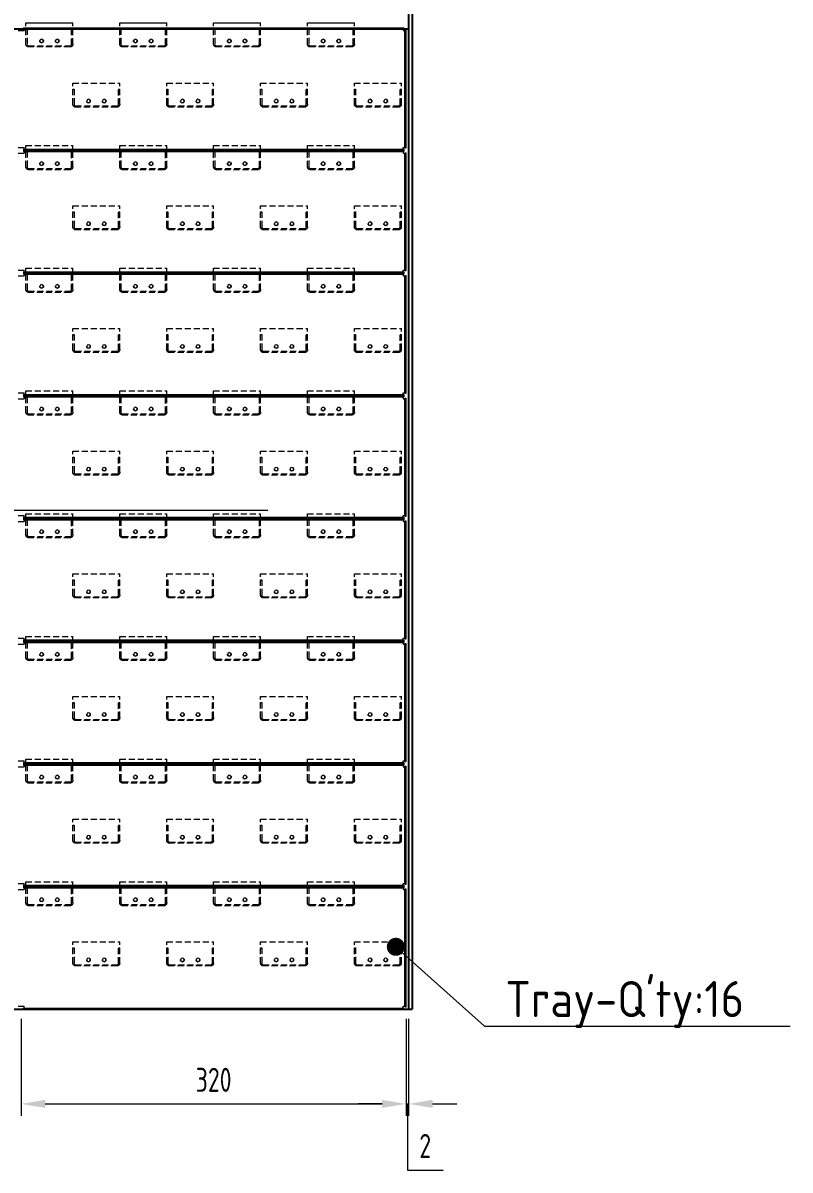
# Model space of a CAD drawing. Header units: millimetres. Extents: x -46397 to 283259, y -8690 to 23983.
# Drawn here: x 209880 to 210517, y -1399 to -445 of the extents above; entities that cross this region are included whole.
import ezdxf
from ezdxf import colors
from ezdxf.entities.mleader import LeaderData, LeaderLine
from ezdxf.math import Vec2, Vec3

# ---------------------------------------------------------------- set-up
doc = ezdxf.new("R2010")
doc.units = ezdxf.units.MM
doc.linetypes.add('HIDDENX2', pattern=[0.75, 0.5, -0.25])
doc.layers.get('Defpoints').update_dxf_attribs({"lineweight": 0})
doc.layers.add('DIM', color=8, linetype='Continuous')
doc.styles.add('Chu va so', font='arial.ttf')
doc.styles.add('GHI CHÚ 1', font='isocp_IV25.ttf', dxfattribs={"width": 0.8})
doc.dimstyles.new('1-30SCALE', dxfattribs={"dimtxt": 75, "dimasz": 75, "dimexe": 37.5, "dimexo": 30, "dimgap": 30, "dimtad": 1, "dimtoh": 1, "dimdec": 0, "dimdsep": 46, "dimtxsty": 'GHI CHÚ 1', "dimcen": 0.09, "dimclrd": 256, "dimclre": 256, "dimclrt": 2, "dimadec": 0, "dimazin": 0, "dimtfac": 1, "dimtdec": 0, "dimtofl": 0, "dimtmove": 0, "dimatfit": 3, "dimfxl": 1, "dimlwd": 0, "dimlwe": 0, "dimarcsym": 0})

# ---------------------------------------------------------------- blocks, each defined once
blk = doc.blocks.new('A$Cf298847f')
at = {"color": 2, "linetype": 'Continuous', "lineweight": 0, "ltscale": 10, "extrusion": (0, 1, 0)}
for p, q in [((2.05, 1355.62), (2.05, 1354.62)), ((2.05, 1355.62), (317.95, 1355.62)), ((2.05, 1354.62), (317.95, 1354.62)), ((2.4, 1354.62), (2.4, 1353.22)), ((4, 1359.61), (43, 1359.61)), ((82, 1359.61), (121, 1359.61)), ((160, 1359.61), (199, 1359.61)), ((238, 1359.61), (277, 1359.61)), ((317.6, 1355.62), (317.6, 1353.22)), ((317.95, 1355.62), (317.95, 1354.62)), ((-2.4, 1353.22), (2.4, 1353.22)), ((317.6, 1353.22), (320, 1353.22)), ((319, 1353.57), (320, 1353.57)), ((319, 1255.67), (319, 1353.57)), ((320, 1255.67), (320, 1353.57)), ((-2.4, 1256.02), (2.4, 1256.02)), ((-2.4, 1251.22), (2.4, 1251.22)), ((2.05, 1254.62), (2.05, 1252.62)), ((2.05, 1254.62), (317.95, 1254.62)), ((2.05, 1253.62), (317.95, 1253.62)), ((2.05, 1253.62), (317.95, 1253.62)), ((2.05, 1252.62), (317.95, 1252.62)), ((2.4, 1252.62), (2.4, 1251.22)), ((317.6, 1254.62), (317.6, 1256.02)), ((317.6, 1256.02), (320, 1256.02)), ((317.6, 1253.62), (317.6, 1251.22)), ((317.6, 1251.22), (320, 1251.22)), ((317.95, 1254.62), (317.95, 1252.62)), ((319, 1255.67), (320, 1255.67)), ((319, 1251.57), (320, 1251.57)), ((319, 1153.67), (319, 1251.57)), ((320, 1153.67), (320, 1251.57)), ((-2.4, 1154.02), (2.4, 1154.02)), ((317.6, 1152.62), (317.6, 1154.02)), ((317.6, 1154.02), (320, 1154.02)), ((-2.4, 1149.22), (2.4, 1149.22)), ((2.05, 1152.62), (317.95, 1152.62)), ((2.05, 1152.62), (2.05, 1150.62)), ((2.05, 1151.62), (317.95, 1151.62)), ((2.05, 1151.62), (317.95, 1151.62)), ((2.05, 1150.62), (317.95, 1150.62)), ((2.4, 1150.62), (2.4, 1149.22)), ((317.6, 1151.62), (317.6, 1149.22)), ((317.6, 1149.22), (320, 1149.22)), ((317.95, 1152.62), (317.95, 1150.62)), ((319, 1153.67), (320, 1153.67)), ((319, 1149.57), (320, 1149.57)), ((319, 1051.67), (319, 1149.57)), ((320, 1051.67), (320, 1149.57)), ((-2.4, 1052.02), (2.4, 1052.02)), ((2.05, 1050.62), (2.05, 1048.62)), ((2.05, 1050.62), (317.95, 1050.62)), ((2.05, 1049.62), (317.95, 1049.62)), ((2.05, 1049.62), (317.95, 1049.62)), ((317.6, 1050.62), (317.6, 1052.02)), ((317.6, 1052.02), (320, 1052.02)), ((317.6, 1049.62), (317.6, 1047.22)), ((317.95, 1050.62), (317.95, 1048.62)), ((319, 1051.67), (320, 1051.67)), ((-2.4, 1047.22), (2.4, 1047.22)), ((2.05, 1048.62), (317.95, 1048.62)), ((2.4, 1048.62), (2.4, 1047.22)), ((317.6, 1047.22), (320, 1047.22)), ((319, 1047.57), (320, 1047.57)), ((319, 949.67), (319, 1047.57)), ((320, 949.67), (320, 1047.57)), ((-2.4, 950.02), (2.4, 950.02)), ((-2.4, 945.22), (2.4, 945.22)), ((2.05, 948.62), (2.05, 946.62)), ((2.05, 948.62), (317.95, 948.62)), ((2.05, 947.62), (317.95, 947.62)), ((2.05, 947.62), (317.95, 947.62)), ((2.05, 946.62), (317.95, 946.62)), ((2.4, 946.62), (2.4, 945.22)), ((317.6, 948.62), (317.6, 950.02)), ((317.6, 950.02), (320, 950.02)), ((317.6, 947.62), (317.6, 945.22)), ((317.6, 945.22), (320, 945.22)), ((317.95, 948.62), (317.95, 946.62)), ((319, 949.67), (320, 949.67)), ((319, 945.57), (320, 945.57)), ((319, 847.67), (319, 945.57)), ((320, 847.67), (320, 945.57)), ((-2.4, 848.02), (2.4, 848.02)), ((-2.4, 843.22), (2.4, 843.22)), ((2.05, 846.62), (2.05, 844.62)), ((2.05, 846.62), (317.95, 846.62)), ((2.05, 845.62), (317.95, 845.62)), ((2.05, 845.62), (317.95, 845.62)), ((2.05, 844.62), (317.95, 844.62)), ((2.4, 844.62), (2.4, 843.22)), ((317.6, 846.62), (317.6, 848.02)), ((317.6, 848.02), (320, 848.02)), ((317.6, 845.62), (317.6, 843.22)), ((317.6, 843.22), (320, 843.22)), ((317.95, 846.62), (317.95, 844.62)), ((319, 847.67), (320, 847.67)), ((319, 843.57), (320, 843.57)), ((319, 745.67), (319, 843.57)), ((320, 745.67), (320, 843.57)), ((-2.4, 746.02), (2.4, 746.02)), ((2.05, 744.62), (317.95, 744.62)), ((2.05, 744.62), (2.05, 742.62)), ((317.6, 744.62), (317.6, 746.02)), ((317.6, 746.02), (320, 746.02)), ((317.95, 744.62), (317.95, 742.62)), ((319, 745.67), (320, 745.67)), ((-2.4, 741.22), (2.4, 741.22)), ((2.05, 743.62), (317.95, 743.62)), ((2.05, 743.62), (317.95, 743.62)), ((2.05, 742.62), (317.95, 742.62)), ((2.4, 742.62), (2.4, 741.22)), ((317.6, 743.62), (317.6, 741.22)), ((317.6, 741.22), (320, 741.22)), ((319, 741.57), (320, 741.57)), ((319, 643.67), (319, 741.57)), ((320, 643.67), (320, 741.57)), ((-2.4, 644.02), (2.4, 644.02)), ((-2.4, 639.22), (2.4, 639.22)), ((2.05, 642.62), (2.05, 640.62)), ((2.05, 642.62), (317.95, 642.62)), ((2.05, 641.62), (317.95, 641.62)), ((2.05, 641.62), (317.95, 641.62)), ((2.05, 640.62), (317.95, 640.62)), ((2.4, 640.62), (2.4, 639.22)), ((317.6, 642.62), (317.6, 644.02)), ((317.6, 644.02), (320, 644.02)), ((317.6, 641.62), (317.6, 639.22)), ((317.6, 639.22), (320, 639.22)), ((317.95, 642.62), (317.95, 640.62)), ((319, 643.67), (320, 643.67)), ((319, 639.57), (320, 639.57)), ((319, 541.67), (319, 639.57)), ((320, 541.67), (320, 639.57)), ((-2.4, 542.02), (2.4, 542.02)), ((2.05, 539.62), (2.05, 540.62)), ((2.05, 540.62), (317.95, 540.62)), ((2.05, 539.62), (317.95, 539.62)), ((317.6, 540.62), (317.6, 542.02)), ((317.6, 542.02), (320, 542.02)), ((317.95, 539.62), (317.95, 540.62)), ((319, 541.67), (320, 541.67))]:
    blk.add_line(p, q, dxfattribs=at)
at = {"color": 4, "linetype": 'HIDDENX2', "lineweight": 0, "ltscale": 10, "extrusion": (0, 1, 0)}
for p, q in [((2.4, 1355.62), (2.4, 1354.62)), ((4, 1342.01), (4, 1359.61)), ((4, 1354.61), (5, 1354.61)), ((5, 1354.61), (5, 1341.81)), ((42, 1354.61), (43, 1354.61)), ((42, 1341.81), (42, 1354.61)), ((43, 1342.01), (43, 1359.61)), ((82, 1342.01), (82, 1359.61)), ((82, 1354.61), (83, 1354.61)), ((83, 1354.61), (83, 1341.81)), ((120, 1354.61), (121, 1354.61)), ((120, 1341.81), (120, 1354.61)), ((121, 1342.01), (121, 1359.61)), ((160, 1342.01), (160, 1359.61)), ((160, 1354.61), (161, 1354.61)), ((161, 1354.61), (161, 1341.81)), ((198, 1354.61), (199, 1354.61)), ((198, 1341.81), (198, 1354.61)), ((199, 1342.01), (199, 1359.61)), ((238, 1342.01), (238, 1359.61)), ((238, 1354.61), (239, 1354.61)), ((239, 1354.61), (239, 1341.81)), ((276, 1354.61), (277, 1354.61)), ((276, 1341.81), (276, 1354.61)), ((277, 1342.01), (277, 1359.61)), ((6.2, 1340.61), (40.8, 1340.61)), ((40.6, 1339.61), (6.4, 1339.61)), ((84.2, 1340.61), (118.8, 1340.61)), ((118.6, 1339.61), (84.4, 1339.61)), ((162.2, 1340.61), (196.8, 1340.61)), ((196.6, 1339.61), (162.4, 1339.61)), ((240.2, 1340.61), (274.8, 1340.61)), ((274.6, 1339.61), (240.4, 1339.61)), ((43, 1292.01), (43, 1309.61)), ((43, 1309.61), (82, 1309.61)), ((82, 1292.01), (82, 1309.61)), ((121, 1292.01), (121, 1309.61)), ((121, 1309.61), (160, 1309.61)), ((160, 1292.01), (160, 1309.61)), ((199, 1292.01), (199, 1309.61)), ((199, 1309.61), (238, 1309.61)), ((238, 1292.01), (238, 1309.61)), ((277, 1292.01), (277, 1309.61)), ((277, 1309.61), (316, 1309.61)), ((316, 1292.01), (316, 1309.61)), ((43, 1304.61), (44, 1304.61)), ((44, 1304.61), (44, 1291.81)), ((81, 1304.61), (82, 1304.61)), ((81, 1291.81), (81, 1304.61)), ((121, 1304.61), (122, 1304.61)), ((122, 1304.61), (122, 1291.81)), ((159, 1304.61), (160, 1304.61)), ((159, 1291.81), (159, 1304.61)), ((199, 1304.61), (200, 1304.61)), ((200, 1304.61), (200, 1291.81)), ((237, 1304.61), (238, 1304.61)), ((237, 1291.81), (237, 1304.61)), ((277, 1304.61), (278, 1304.61)), ((278, 1304.61), (278, 1291.81)), ((315, 1304.61), (316, 1304.61)), ((315, 1291.81), (315, 1304.61)), ((45.2, 1290.61), (79.8, 1290.61)), ((79.6, 1289.61), (45.4, 1289.61)), ((123.2, 1290.61), (157.8, 1290.61)), ((157.6, 1289.61), (123.4, 1289.61)), ((201.2, 1290.61), (235.8, 1290.61)), ((235.6, 1289.61), (201.4, 1289.61)), ((279.2, 1290.61), (313.8, 1290.61)), ((313.6, 1289.61), (279.4, 1289.61)), ((2.4, 1253.62), (2.4, 1256.02)), ((2.4, 1253.62), (2.4, 1252.62)), ((4, 1240.01), (4, 1257.61)), ((4, 1257.61), (43, 1257.61)), ((4, 1252.61), (5, 1252.61)), ((5, 1252.61), (5, 1239.81)), ((42, 1252.61), (43, 1252.61)), ((42, 1239.81), (42, 1252.61)), ((43, 1240.01), (43, 1257.61)), ((82, 1240.01), (82, 1257.61)), ((82, 1257.61), (121, 1257.61)), ((82, 1252.61), (83, 1252.61)), ((83, 1252.61), (83, 1239.81)), ((120, 1252.61), (121, 1252.61)), ((120, 1239.81), (120, 1252.61)), ((121, 1240.01), (121, 1257.61)), ((160, 1240.01), (160, 1257.61)), ((160, 1257.61), (199, 1257.61)), ((160, 1252.61), (161, 1252.61)), ((161, 1252.61), (161, 1239.81)), ((198, 1252.61), (199, 1252.61)), ((198, 1239.81), (198, 1252.61)), ((199, 1240.01), (199, 1257.61)), ((238, 1240.01), (238, 1257.61)), ((238, 1257.61), (277, 1257.61)), ((238, 1252.61), (239, 1252.61)), ((239, 1252.61), (239, 1239.81)), ((276, 1252.61), (277, 1252.61)), ((276, 1239.81), (276, 1252.61)), ((277, 1240.01), (277, 1257.61)), ((317.6, 1253.62), (317.6, 1254.62)), ((6.2, 1238.61), (40.8, 1238.61)), ((40.6, 1237.61), (6.4, 1237.61)), ((84.2, 1238.61), (118.8, 1238.61)), ((118.6, 1237.61), (84.4, 1237.61)), ((162.2, 1238.61), (196.8, 1238.61)), ((196.6, 1237.61), (162.4, 1237.61)), ((240.2, 1238.61), (274.8, 1238.61)), ((274.6, 1237.61), (240.4, 1237.61)), ((43, 1190.01), (43, 1207.61)), ((43, 1207.61), (82, 1207.61)), ((43, 1202.61), (44, 1202.61)), ((44, 1202.61), (44, 1189.81)), ((81, 1202.61), (82, 1202.61)), ((81, 1189.81), (81, 1202.61)), ((82, 1190.01), (82, 1207.61)), ((121, 1190.01), (121, 1207.61)), ((121, 1207.61), (160, 1207.61)), ((121, 1202.61), (122, 1202.61)), ((122, 1202.61), (122, 1189.81)), ((159, 1202.61), (160, 1202.61)), ((159, 1189.81), (159, 1202.61)), ((160, 1190.01), (160, 1207.61)), ((199, 1190.01), (199, 1207.61)), ((199, 1207.61), (238, 1207.61)), ((199, 1202.61), (200, 1202.61)), ((200, 1202.61), (200, 1189.81)), ((237, 1202.61), (238, 1202.61)), ((237, 1189.81), (237, 1202.61)), ((238, 1190.01), (238, 1207.61)), ((277, 1190.01), (277, 1207.61)), ((277, 1207.61), (316, 1207.61)), ((277, 1202.61), (278, 1202.61)), ((278, 1202.61), (278, 1189.81)), ((315, 1202.61), (316, 1202.61)), ((315, 1189.81), (315, 1202.61)), ((316, 1190.01), (316, 1207.61)), ((45.2, 1188.61), (79.8, 1188.61)), ((79.6, 1187.61), (45.4, 1187.61)), ((123.2, 1188.61), (157.8, 1188.61)), ((157.6, 1187.61), (123.4, 1187.61)), ((201.2, 1188.61), (235.8, 1188.61)), ((235.6, 1187.61), (201.4, 1187.61)), ((279.2, 1188.61), (313.8, 1188.61)), ((313.6, 1187.61), (279.4, 1187.61)), ((2.4, 1151.62), (2.4, 1154.02)), ((4, 1138.01), (4, 1155.61)), ((4, 1155.61), (43, 1155.61)), ((43, 1138.01), (43, 1155.61)), ((82, 1138.01), (82, 1155.61)), ((82, 1155.61), (121, 1155.61)), ((121, 1138.01), (121, 1155.61)), ((160, 1138.01), (160, 1155.61)), ((160, 1155.61), (199, 1155.61)), ((199, 1138.01), (199, 1155.61)), ((238, 1138.01), (238, 1155.61)), ((238, 1155.61), (277, 1155.61)), ((277, 1138.01), (277, 1155.61)), ((2.4, 1151.62), (2.4, 1150.62)), ((4, 1150.61), (5, 1150.61)), ((5, 1150.61), (5, 1137.81)), ((42, 1150.61), (43, 1150.61)), ((42, 1137.81), (42, 1150.61)), ((82, 1150.61), (83, 1150.61)), ((83, 1150.61), (83, 1137.81)), ((120, 1150.61), (121, 1150.61)), ((120, 1137.81), (120, 1150.61)), ((160, 1150.61), (161, 1150.61)), ((161, 1150.61), (161, 1137.81)), ((198, 1150.61), (199, 1150.61)), ((198, 1137.81), (198, 1150.61)), ((238, 1150.61), (239, 1150.61)), ((239, 1150.61), (239, 1137.81)), ((276, 1150.61), (277, 1150.61)), ((276, 1137.81), (276, 1150.61)), ((317.6, 1151.62), (317.6, 1152.62)), ((6.2, 1136.61), (40.8, 1136.61)), ((40.6, 1135.61), (6.4, 1135.61)), ((84.2, 1136.61), (118.8, 1136.61)), ((118.6, 1135.61), (84.4, 1135.61)), ((162.2, 1136.61), (196.8, 1136.61)), ((196.6, 1135.61), (162.4, 1135.61)), ((240.2, 1136.61), (274.8, 1136.61)), ((274.6, 1135.61), (240.4, 1135.61)), ((43, 1088.01), (43, 1105.61)), ((43, 1105.61), (82, 1105.61)), ((43, 1100.61), (44, 1100.61)), ((44, 1100.61), (44, 1087.81)), ((81, 1100.61), (82, 1100.61)), ((81, 1087.81), (81, 1100.61)), ((82, 1088.01), (82, 1105.61)), ((121, 1088.01), (121, 1105.61)), ((121, 1105.61), (160, 1105.61)), ((121, 1100.61), (122, 1100.61)), ((122, 1100.61), (122, 1087.81)), ((159, 1100.61), (160, 1100.61)), ((159, 1087.81), (159, 1100.61)), ((160, 1088.01), (160, 1105.61)), ((199, 1088.01), (199, 1105.61)), ((199, 1105.61), (238, 1105.61)), ((199, 1100.61), (200, 1100.61)), ((200, 1100.61), (200, 1087.81)), ((237, 1100.61), (238, 1100.61)), ((237, 1087.81), (237, 1100.61)), ((238, 1088.01), (238, 1105.61)), ((277, 1088.01), (277, 1105.61)), ((277, 1105.61), (316, 1105.61)), ((277, 1100.61), (278, 1100.61)), ((278, 1100.61), (278, 1087.81)), ((315, 1100.61), (316, 1100.61)), ((315, 1087.81), (315, 1100.61)), ((316, 1088.01), (316, 1105.61)), ((45.2, 1086.61), (79.8, 1086.61)), ((79.6, 1085.61), (45.4, 1085.61)), ((123.2, 1086.61), (157.8, 1086.61)), ((157.6, 1085.61), (123.4, 1085.61)), ((201.2, 1086.61), (235.8, 1086.61)), ((235.6, 1085.61), (201.4, 1085.61)), ((279.2, 1086.61), (313.8, 1086.61)), ((313.6, 1085.61), (279.4, 1085.61)), ((2.4, 1049.62), (2.4, 1052.02)), ((2.4, 1049.62), (2.4, 1048.62)), ((4, 1036.01), (4, 1053.61)), ((4, 1053.61), (43, 1053.61)), ((43, 1036.01), (43, 1053.61)), ((82, 1036.01), (82, 1053.61)), ((82, 1053.61), (121, 1053.61)), ((121, 1036.01), (121, 1053.61)), ((160, 1036.01), (160, 1053.61)), ((160, 1053.61), (199, 1053.61)), ((199, 1036.01), (199, 1053.61)), ((238, 1036.01), (238, 1053.61)), ((238, 1053.61), (277, 1053.61)), ((277, 1036.01), (277, 1053.61)), ((317.6, 1049.62), (317.6, 1050.62)), ((4, 1048.61), (5, 1048.61)), ((5, 1048.61), (5, 1035.81)), ((42, 1048.61), (43, 1048.61)), ((42, 1035.81), (42, 1048.61)), ((82, 1048.61), (83, 1048.61)), ((83, 1048.61), (83, 1035.81)), ((120, 1048.61), (121, 1048.61)), ((120, 1035.81), (120, 1048.61)), ((160, 1048.61), (161, 1048.61)), ((161, 1048.61), (161, 1035.81)), ((198, 1048.61), (199, 1048.61)), ((198, 1035.81), (198, 1048.61)), ((238, 1048.61), (239, 1048.61)), ((239, 1048.61), (239, 1035.81)), ((276, 1048.61), (277, 1048.61)), ((276, 1035.81), (276, 1048.61)), ((6.2, 1034.61), (40.8, 1034.61)), ((40.6, 1033.61), (6.4, 1033.61)), ((84.2, 1034.61), (118.8, 1034.61)), ((118.6, 1033.61), (84.4, 1033.61)), ((162.2, 1034.61), (196.8, 1034.61)), ((196.6, 1033.61), (162.4, 1033.61)), ((240.2, 1034.61), (274.8, 1034.61)), ((274.6, 1033.61), (240.4, 1033.61)), ((43, 986.01), (43, 1003.61)), ((43, 1003.61), (82, 1003.61)), ((82, 986.01), (82, 1003.61)), ((121, 986.01), (121, 1003.61)), ((121, 1003.61), (160, 1003.61)), ((160, 986.01), (160, 1003.61)), ((199, 986.01), (199, 1003.61)), ((199, 1003.61), (238, 1003.61)), ((238, 986.01), (238, 1003.61)), ((277, 986.01), (277, 1003.61)), ((277, 1003.61), (316, 1003.61)), ((316, 986.01), (316, 1003.61)), ((43, 998.61), (44, 998.61)), ((44, 998.61), (44, 985.81)), ((81, 998.61), (82, 998.61)), ((81, 985.81), (81, 998.61)), ((121, 998.61), (122, 998.61)), ((122, 998.61), (122, 985.81)), ((159, 998.61), (160, 998.61)), ((159, 985.81), (159, 998.61)), ((199, 998.61), (200, 998.61)), ((200, 998.61), (200, 985.81)), ((237, 998.61), (238, 998.61)), ((237, 985.81), (237, 998.61)), ((277, 998.61), (278, 998.61)), ((278, 998.61), (278, 985.81)), ((315, 998.61), (316, 998.61)), ((315, 985.81), (315, 998.61)), ((45.2, 984.61), (79.8, 984.61)), ((79.6, 983.61), (45.4, 983.61)), ((123.2, 984.61), (157.8, 984.61)), ((157.6, 983.61), (123.4, 983.61)), ((201.2, 984.61), (235.8, 984.61)), ((235.6, 983.61), (201.4, 983.61)), ((279.2, 984.61), (313.8, 984.61)), ((313.6, 983.61), (279.4, 983.61)), ((2.4, 947.62), (2.4, 950.02)), ((2.4, 947.62), (2.4, 946.62)), ((4, 934.01), (4, 951.61)), ((4, 951.61), (43, 951.61)), ((4, 946.61), (5, 946.61)), ((5, 946.61), (5, 933.81)), ((42, 946.61), (43, 946.61)), ((42, 933.81), (42, 946.61)), ((43, 934.01), (43, 951.61)), ((82, 934.01), (82, 951.61)), ((82, 951.61), (121, 951.61)), ((82, 946.61), (83, 946.61)), ((83, 946.61), (83, 933.81)), ((120, 946.61), (121, 946.61)), ((120, 933.81), (120, 946.61)), ((121, 934.01), (121, 951.61)), ((160, 934.01), (160, 951.61)), ((160, 951.61), (199, 951.61)), ((160, 946.61), (161, 946.61)), ((161, 946.61), (161, 933.81)), ((198, 946.61), (199, 946.61)), ((198, 933.81), (198, 946.61)), ((199, 934.01), (199, 951.61)), ((238, 934.01), (238, 951.61)), ((238, 951.61), (277, 951.61)), ((238, 946.61), (239, 946.61)), ((239, 946.61), (239, 933.81)), ((276, 946.61), (277, 946.61)), ((276, 933.81), (276, 946.61)), ((277, 934.01), (277, 951.61)), ((317.6, 947.62), (317.6, 948.62)), ((6.2, 932.61), (40.8, 932.61)), ((40.6, 931.61), (6.4, 931.61)), ((84.2, 932.61), (118.8, 932.61)), ((118.6, 931.61), (84.4, 931.61)), ((162.2, 932.61), (196.8, 932.61)), ((196.6, 931.61), (162.4, 931.61)), ((240.2, 932.61), (274.8, 932.61)), ((274.6, 931.61), (240.4, 931.61)), ((43, 884.01), (43, 901.61)), ((43, 901.61), (82, 901.61)), ((43, 896.61), (44, 896.61)), ((44, 896.61), (44, 883.81)), ((81, 896.61), (82, 896.61)), ((81, 883.81), (81, 896.61)), ((82, 884.01), (82, 901.61)), ((121, 884.01), (121, 901.61)), ((121, 901.61), (160, 901.61)), ((121, 896.61), (122, 896.61)), ((122, 896.61), (122, 883.81)), ((159, 896.61), (160, 896.61)), ((159, 883.81), (159, 896.61)), ((160, 884.01), (160, 901.61)), ((199, 884.01), (199, 901.61)), ((199, 901.61), (238, 901.61)), ((199, 896.61), (200, 896.61)), ((200, 896.61), (200, 883.81)), ((237, 896.61), (238, 896.61)), ((237, 883.81), (237, 896.61)), ((238, 884.01), (238, 901.61)), ((277, 884.01), (277, 901.61)), ((277, 901.61), (316, 901.61)), ((277, 896.61), (278, 896.61)), ((278, 896.61), (278, 883.81)), ((315, 896.61), (316, 896.61)), ((315, 883.81), (315, 896.61)), ((316, 884.01), (316, 901.61)), ((45.2, 882.61), (79.8, 882.61)), ((79.6, 881.61), (45.4, 881.61)), ((123.2, 882.61), (157.8, 882.61)), ((157.6, 881.61), (123.4, 881.61)), ((201.2, 882.61), (235.8, 882.61)), ((235.6, 881.61), (201.4, 881.61)), ((279.2, 882.61), (313.8, 882.61)), ((313.6, 881.61), (279.4, 881.61)), ((4, 832.01), (4, 849.61)), ((4, 849.61), (43, 849.61)), ((43, 832.01), (43, 849.61)), ((82, 832.01), (82, 849.61)), ((82, 849.61), (121, 849.61)), ((121, 832.01), (121, 849.61)), ((160, 832.01), (160, 849.61)), ((160, 849.61), (199, 849.61)), ((199, 832.01), (199, 849.61)), ((238, 832.01), (238, 849.61)), ((238, 849.61), (277, 849.61)), ((277, 832.01), (277, 849.61)), ((2.4, 845.62), (2.4, 848.02)), ((2.4, 845.62), (2.4, 844.62)), ((4, 844.61), (5, 844.61)), ((5, 844.61), (5, 831.81)), ((42, 844.61), (43, 844.61)), ((42, 831.81), (42, 844.61)), ((82, 844.61), (83, 844.61)), ((83, 844.61), (83, 831.81)), ((120, 844.61), (121, 844.61)), ((120, 831.81), (120, 844.61)), ((160, 844.61), (161, 844.61)), ((161, 844.61), (161, 831.81)), ((198, 844.61), (199, 844.61)), ((198, 831.81), (198, 844.61)), ((238, 844.61), (239, 844.61)), ((239, 844.61), (239, 831.81)), ((276, 844.61), (277, 844.61)), ((276, 831.81), (276, 844.61)), ((317.6, 845.62), (317.6, 846.62)), ((6.2, 830.61), (40.8, 830.61)), ((84.2, 830.61), (118.8, 830.61)), ((162.2, 830.61), (196.8, 830.61)), ((240.2, 830.61), (274.8, 830.61)), ((40.6, 829.61), (6.4, 829.61)), ((118.6, 829.61), (84.4, 829.61)), ((196.6, 829.61), (162.4, 829.61)), ((274.6, 829.61), (240.4, 829.61)), ((43, 782.01), (43, 799.61)), ((43, 799.61), (82, 799.61)), ((43, 794.61), (44, 794.61)), ((44, 794.61), (44, 781.81)), ((81, 794.61), (82, 794.61)), ((81, 781.81), (81, 794.61)), ((82, 782.01), (82, 799.61)), ((121, 782.01), (121, 799.61)), ((121, 799.61), (160, 799.61)), ((121, 794.61), (122, 794.61)), ((122, 794.61), (122, 781.81)), ((159, 794.61), (160, 794.61)), ((159, 781.81), (159, 794.61)), ((160, 782.01), (160, 799.61)), ((199, 782.01), (199, 799.61)), ((199, 799.61), (238, 799.61)), ((199, 794.61), (200, 794.61)), ((200, 794.61), (200, 781.81)), ((237, 794.61), (238, 794.61)), ((237, 781.81), (237, 794.61)), ((238, 782.01), (238, 799.61)), ((277, 782.01), (277, 799.61)), ((277, 799.61), (316, 799.61)), ((277, 794.61), (278, 794.61)), ((278, 794.61), (278, 781.81)), ((315, 794.61), (316, 794.61)), ((315, 781.81), (315, 794.61)), ((316, 782.01), (316, 799.61)), ((45.2, 780.61), (79.8, 780.61)), ((79.6, 779.61), (45.4, 779.61)), ((123.2, 780.61), (157.8, 780.61)), ((157.6, 779.61), (123.4, 779.61)), ((201.2, 780.61), (235.8, 780.61)), ((235.6, 779.61), (201.4, 779.61)), ((279.2, 780.61), (313.8, 780.61)), ((313.6, 779.61), (279.4, 779.61)), ((2.4, 743.62), (2.4, 746.02)), ((4, 730.01), (4, 747.61)), ((4, 747.61), (43, 747.61)), ((43, 730.01), (43, 747.61)), ((82, 730.01), (82, 747.61)), ((82, 747.61), (121, 747.61)), ((121, 730.01), (121, 747.61)), ((160, 730.01), (160, 747.61)), ((160, 747.61), (199, 747.61)), ((199, 730.01), (199, 747.61)), ((238, 730.01), (238, 747.61)), ((238, 747.61), (277, 747.61)), ((277, 730.01), (277, 747.61)), ((317.6, 743.62), (317.6, 744.62)), ((2.4, 743.62), (2.4, 742.62)), ((4, 742.61), (5, 742.61)), ((5, 742.61), (5, 729.81)), ((42, 742.61), (43, 742.61)), ((42, 729.81), (42, 742.61)), ((82, 742.61), (83, 742.61)), ((83, 742.61), (83, 729.81)), ((120, 742.61), (121, 742.61)), ((120, 729.81), (120, 742.61)), ((160, 742.61), (161, 742.61)), ((161, 742.61), (161, 729.81)), ((198, 742.61), (199, 742.61)), ((198, 729.81), (198, 742.61)), ((238, 742.61), (239, 742.61)), ((239, 742.61), (239, 729.81)), ((276, 742.61), (277, 742.61)), ((276, 729.81), (276, 742.61)), ((6.2, 728.61), (40.8, 728.61)), ((40.6, 727.61), (6.4, 727.61)), ((84.2, 728.61), (118.8, 728.61)), ((118.6, 727.61), (84.4, 727.61)), ((162.2, 728.61), (196.8, 728.61)), ((196.6, 727.61), (162.4, 727.61)), ((240.2, 728.61), (274.8, 728.61)), ((274.6, 727.61), (240.4, 727.61)), ((43, 680.01), (43, 697.61)), ((43, 697.61), (82, 697.61)), ((82, 680.01), (82, 697.61)), ((121, 680.01), (121, 697.61)), ((121, 697.61), (160, 697.61)), ((160, 680.01), (160, 697.61)), ((199, 680.01), (199, 697.61)), ((199, 697.61), (238, 697.61)), ((238, 680.01), (238, 697.61)), ((277, 680.01), (277, 697.61)), ((277, 697.61), (316, 697.61)), ((316, 680.01), (316, 697.61)), ((43, 692.61), (44, 692.61)), ((44, 692.61), (44, 679.81)), ((81, 692.61), (82, 692.61)), ((81, 679.81), (81, 692.61)), ((121, 692.61), (122, 692.61)), ((122, 692.61), (122, 679.81)), ((159, 692.61), (160, 692.61)), ((159, 679.81), (159, 692.61)), ((199, 692.61), (200, 692.61)), ((200, 692.61), (200, 679.81)), ((237, 692.61), (238, 692.61)), ((237, 679.81), (237, 692.61)), ((277, 692.61), (278, 692.61)), ((278, 692.61), (278, 679.81)), ((315, 692.61), (316, 692.61)), ((315, 679.81), (315, 692.61)), ((45.2, 678.61), (79.8, 678.61)), ((79.6, 677.61), (45.4, 677.61)), ((123.2, 678.61), (157.8, 678.61)), ((157.6, 677.61), (123.4, 677.61)), ((201.2, 678.61), (235.8, 678.61)), ((235.6, 677.61), (201.4, 677.61)), ((279.2, 678.61), (313.8, 678.61)), ((313.6, 677.61), (279.4, 677.61)), ((2.4, 641.62), (2.4, 644.02)), ((2.4, 641.62), (2.4, 640.62)), ((4, 628.01), (4, 645.61)), ((4, 645.61), (43, 645.61)), ((4, 640.61), (5, 640.61)), ((5, 640.61), (5, 627.81)), ((42, 640.61), (43, 640.61)), ((42, 627.81), (42, 640.61)), ((43, 628.01), (43, 645.61)), ((82, 628.01), (82, 645.61)), ((82, 645.61), (121, 645.61)), ((82, 640.61), (83, 640.61)), ((83, 640.61), (83, 627.81)), ((120, 640.61), (121, 640.61)), ((120, 627.81), (120, 640.61)), ((121, 628.01), (121, 645.61)), ((160, 628.01), (160, 645.61)), ((160, 645.61), (199, 645.61)), ((160, 640.61), (161, 640.61)), ((161, 640.61), (161, 627.81)), ((198, 640.61), (199, 640.61)), ((198, 627.81), (198, 640.61)), ((199, 628.01), (199, 645.61)), ((238, 628.01), (238, 645.61)), ((238, 645.61), (277, 645.61)), ((238, 640.61), (239, 640.61)), ((239, 640.61), (239, 627.81)), ((276, 640.61), (277, 640.61)), ((276, 627.81), (276, 640.61)), ((277, 628.01), (277, 645.61)), ((317.6, 641.62), (317.6, 642.62)), ((6.2, 626.61), (40.8, 626.61)), ((40.6, 625.61), (6.4, 625.61)), ((84.2, 626.61), (118.8, 626.61)), ((118.6, 625.61), (84.4, 625.61)), ((162.2, 626.61), (196.8, 626.61)), ((196.6, 625.61), (162.4, 625.61)), ((240.2, 626.61), (274.8, 626.61)), ((274.6, 625.61), (240.4, 625.61)), ((43, 578.01), (43, 595.61)), ((43, 595.61), (82, 595.61)), ((82, 578.01), (82, 595.61)), ((121, 578.01), (121, 595.61)), ((121, 595.61), (160, 595.61)), ((160, 578.01), (160, 595.61)), ((199, 578.01), (199, 595.61)), ((199, 595.61), (238, 595.61)), ((238, 578.01), (238, 595.61)), ((277, 578.01), (277, 595.61)), ((277, 595.61), (316, 595.61)), ((316, 578.01), (316, 595.61)), ((43, 590.61), (44, 590.61)), ((44, 590.61), (44, 577.81)), ((81, 590.61), (82, 590.61)), ((81, 577.81), (81, 590.61)), ((121, 590.61), (122, 590.61)), ((122, 590.61), (122, 577.81)), ((159, 590.61), (160, 590.61)), ((159, 577.81), (159, 590.61)), ((199, 590.61), (200, 590.61)), ((200, 590.61), (200, 577.81)), ((237, 590.61), (238, 590.61)), ((237, 577.81), (237, 590.61)), ((277, 590.61), (278, 590.61)), ((278, 590.61), (278, 577.81)), ((315, 590.61), (316, 590.61)), ((315, 577.81), (315, 590.61)), ((45.2, 576.61), (79.8, 576.61)), ((79.6, 575.61), (45.4, 575.61)), ((123.2, 576.61), (157.8, 576.61)), ((157.6, 575.61), (123.4, 575.61)), ((201.2, 576.61), (235.8, 576.61)), ((235.6, 575.61), (201.4, 575.61)), ((279.2, 576.61), (313.8, 576.61)), ((313.6, 575.61), (279.4, 575.61)), ((2.4, 539.62), (2.4, 542.02)), ((317.6, 539.62), (317.6, 540.62))]:
    blk.add_line(p, q, dxfattribs=at)
at = {"color": 2, "linetype": 'Continuous', "lineweight": 0, "ltscale": 10, "extrusion": (0, 0, -1)}
for centre in [(-17, 1344.62), (-30, 1344.62), (-95, 1344.62), (-108, 1344.62), (-173, 1344.62), (-186, 1344.62), (-251, 1344.62), (-264, 1344.62), (-56, 1294.62), (-69, 1294.62), (-134, 1294.62), (-147, 1294.62), (-212, 1294.62), (-225, 1294.62), (-290, 1294.62), (-303, 1294.62), (-17, 1242.62), (-30, 1242.62), (-95, 1242.62), (-108, 1242.62), (-173, 1242.62), (-186, 1242.62), (-251, 1242.62), (-264, 1242.62), (-56, 1192.62), (-69, 1192.62), (-134, 1192.62), (-147, 1192.62), (-212, 1192.62), (-225, 1192.62), (-290, 1192.62), (-303, 1192.62), (-17, 1140.62), (-30, 1140.62), (-95, 1140.62), (-108, 1140.62), (-173, 1140.62), (-186, 1140.62), (-251, 1140.62), (-264, 1140.62), (-56, 1090.62), (-69, 1090.62), (-134, 1090.62), (-147, 1090.62), (-212, 1090.62), (-225, 1090.62), (-290, 1090.62), (-303, 1090.62), (-17, 1038.62), (-30, 1038.62), (-95, 1038.62), (-108, 1038.62), (-173, 1038.62), (-186, 1038.62), (-251, 1038.62), (-264, 1038.62), (-56, 988.62), (-69, 988.62), (-134, 988.62), (-147, 988.62), (-212, 988.62), (-225, 988.62), (-290, 988.62), (-303, 988.62), (-17, 936.62), (-30, 936.62), (-95, 936.62), (-108, 936.62), (-173, 936.62), (-186, 936.62), (-251, 936.62), (-264, 936.62), (-56, 886.62), (-69, 886.62), (-134, 886.62), (-147, 886.62), (-212, 886.62), (-225, 886.62), (-290, 886.62), (-303, 886.62), (-17, 834.62), (-30, 834.62), (-95, 834.62), (-108, 834.62), (-173, 834.62), (-186, 834.62), (-251, 834.62), (-264, 834.62), (-56, 784.62), (-69, 784.62), (-134, 784.62), (-147, 784.62), (-212, 784.62), (-225, 784.62), (-290, 784.62), (-303, 784.62), (-17, 732.62), (-30, 732.62), (-95, 732.62), (-108, 732.62), (-173, 732.62), (-186, 732.62), (-251, 732.62), (-264, 732.62), (-56, 682.62), (-69, 682.62), (-134, 682.62), (-147, 682.62), (-212, 682.62), (-225, 682.62), (-290, 682.62), (-303, 682.62), (-17, 630.62), (-30, 630.62), (-95, 630.62), (-108, 630.62), (-173, 630.62), (-186, 630.62), (-251, 630.62), (-264, 630.62), (-56, 580.62), (-69, 580.62), (-134, 580.62), (-147, 580.62), (-212, 580.62), (-225, 580.62), (-290, 580.62), (-303, 580.62)]:
    blk.add_circle(centre, 1.5, dxfattribs=at)
at = {"color": 4, "linetype": 'HIDDENX2', "lineweight": 0, "ltscale": 10}
for centre in [(17, 1344.61), (30, 1344.61), (95, 1344.61), (108, 1344.61), (173, 1344.61), (186, 1344.61), (251, 1344.61), (264, 1344.61), (56, 1294.61), (69, 1294.61), (134, 1294.61), (147, 1294.61), (212, 1294.61), (225, 1294.61), (290, 1294.61), (303, 1294.61), (17, 1242.61), (30, 1242.61), (95, 1242.61), (108, 1242.61), (173, 1242.61), (186, 1242.61), (251, 1242.61), (264, 1242.61), (56, 1192.61), (69, 1192.61), (134, 1192.61), (147, 1192.61), (212, 1192.61), (225, 1192.61), (290, 1192.61), (303, 1192.61), (17, 1140.61), (30, 1140.61), (95, 1140.61), (108, 1140.61), (173, 1140.61), (186, 1140.61), (251, 1140.61), (264, 1140.61), (56, 1090.61), (69, 1090.61), (134, 1090.61), (147, 1090.61), (212, 1090.61), (225, 1090.61), (290, 1090.61), (303, 1090.61), (17, 1038.61), (30, 1038.61), (95, 1038.61), (108, 1038.61), (173, 1038.61), (186, 1038.61), (251, 1038.61), (264, 1038.61), (56, 988.61), (69, 988.61), (134, 988.61), (147, 988.61), (212, 988.61), (225, 988.61), (290, 988.61), (303, 988.61), (17, 936.61), (30, 936.61), (95, 936.61), (108, 936.61), (173, 936.61), (186, 936.61), (251, 936.61), (264, 936.61), (56, 886.61), (69, 886.61), (134, 886.61), (147, 886.61), (212, 886.61), (225, 886.61), (290, 886.61), (303, 886.61), (17, 834.61), (30, 834.61), (95, 834.61), (108, 834.61), (173, 834.61), (186, 834.61), (251, 834.61), (264, 834.61), (56, 784.61), (69, 784.61), (134, 784.61), (147, 784.61), (212, 784.61), (225, 784.61), (290, 784.61), (303, 784.61), (17, 732.61), (30, 732.61), (95, 732.61), (108, 732.61), (173, 732.61), (186, 732.61), (251, 732.61), (264, 732.61), (56, 682.61), (69, 682.61), (134, 682.61), (147, 682.61), (212, 682.61), (225, 682.61), (290, 682.61), (303, 682.61), (17, 630.61), (30, 630.61), (95, 630.61), (108, 630.61), (173, 630.61), (186, 630.61), (251, 630.61), (264, 630.61), (56, 580.61), (69, 580.61), (134, 580.61), (147, 580.61), (212, 580.61), (225, 580.61), (290, 580.61), (303, 580.61)]:
    blk.add_circle(centre, 1.5, dxfattribs=at)
at = {"color": 4, "linetype": 'HIDDENX2', "lineweight": 0, "ltscale": 10, "extrusion": (0, 0, -1)}
for centre, start, end in [((-6.4, 1342.01), 270, 0), ((-40.6, 1342.01), 180, 270), ((-84.4, 1342.01), 270, 0), ((-118.6, 1342.01), 180, 270), ((-162.4, 1342.01), 270, 0), ((-196.6, 1342.01), 180, 270), ((-240.4, 1342.01), 270, 0), ((-274.6, 1342.01), 180, 270), ((-45.4, 1292.01), 270, 0), ((-79.6, 1292.01), 180, 270), ((-123.4, 1292.01), 270, 0), ((-157.6, 1292.01), 180, 270), ((-201.4, 1292.01), 270, 0), ((-235.6, 1292.01), 180, 270), ((-279.4, 1292.01), 270, 0), ((-313.6, 1292.01), 180, 270), ((-6.4, 1240.01), 270, 0), ((-40.6, 1240.01), 180, 270), ((-84.4, 1240.01), 270, 0), ((-118.6, 1240.01), 180, 270), ((-162.4, 1240.01), 270, 0), ((-196.6, 1240.01), 180, 270), ((-240.4, 1240.01), 270, 0), ((-274.6, 1240.01), 180, 270), ((-45.4, 1190.01), 270, 0), ((-79.6, 1190.01), 180, 270), ((-123.4, 1190.01), 270, 0), ((-157.6, 1190.01), 180, 270), ((-201.4, 1190.01), 270, 0), ((-235.6, 1190.01), 180, 270), ((-279.4, 1190.01), 270, 0), ((-313.6, 1190.01), 180, 270), ((-6.4, 1138.01), 270, 0), ((-40.6, 1138.01), 180, 270), ((-84.4, 1138.01), 270, 0), ((-118.6, 1138.01), 180, 270), ((-162.4, 1138.01), 270, 0), ((-196.6, 1138.01), 180, 270), ((-240.4, 1138.01), 270, 0), ((-274.6, 1138.01), 180, 270), ((-45.4, 1088.01), 270, 0), ((-79.6, 1088.01), 180, 270), ((-123.4, 1088.01), 270, 0), ((-157.6, 1088.01), 180, 270), ((-201.4, 1088.01), 270, 0), ((-235.6, 1088.01), 180, 270), ((-279.4, 1088.01), 270, 0), ((-313.6, 1088.01), 180, 270), ((-6.4, 1036.01), 270, 0), ((-40.6, 1036.01), 180, 270), ((-84.4, 1036.01), 270, 0), ((-118.6, 1036.01), 180, 270), ((-162.4, 1036.01), 270, 0), ((-196.6, 1036.01), 180, 270), ((-240.4, 1036.01), 270, 0), ((-274.6, 1036.01), 180, 270), ((-45.4, 986.01), 270, 0), ((-79.6, 986.01), 180, 270), ((-123.4, 986.01), 270, 0), ((-157.6, 986.01), 180, 270), ((-201.4, 986.01), 270, 0), ((-235.6, 986.01), 180, 270), ((-279.4, 986.01), 270, 0), ((-313.6, 986.01), 180, 270), ((-6.4, 934.01), 270, 0), ((-40.6, 934.01), 180, 270), ((-84.4, 934.01), 270, 0), ((-118.6, 934.01), 180, 270), ((-162.4, 934.01), 270, 0), ((-196.6, 934.01), 180, 270), ((-240.4, 934.01), 270, 0), ((-274.6, 934.01), 180, 270), ((-45.4, 884.01), 270, 0), ((-79.6, 884.01), 180, 270), ((-123.4, 884.01), 270, 0), ((-157.6, 884.01), 180, 270), ((-201.4, 884.01), 270, 0), ((-235.6, 884.01), 180, 270), ((-279.4, 884.01), 270, 0), ((-313.6, 884.01), 180, 270), ((-6.4, 832.01), 270, 0), ((-40.6, 832.01), 180, 270), ((-84.4, 832.01), 270, 0), ((-118.6, 832.01), 180, 270), ((-162.4, 832.01), 270, 0), ((-196.6, 832.01), 180, 270), ((-240.4, 832.01), 270, 0), ((-274.6, 832.01), 180, 270), ((-45.4, 782.01), 270, 0), ((-79.6, 782.01), 180, 270), ((-123.4, 782.01), 270, 0), ((-157.6, 782.01), 180, 270), ((-201.4, 782.01), 270, 0), ((-235.6, 782.01), 180, 270), ((-279.4, 782.01), 270, 0), ((-313.6, 782.01), 180, 270), ((-6.4, 730.01), 270, 0), ((-40.6, 730.01), 180, 270), ((-84.4, 730.01), 270, 0), ((-118.6, 730.01), 180, 270), ((-162.4, 730.01), 270, 0), ((-196.6, 730.01), 180, 270), ((-240.4, 730.01), 270, 0), ((-274.6, 730.01), 180, 270), ((-45.4, 680.01), 270, 0), ((-79.6, 680.01), 180, 270), ((-123.4, 680.01), 270, 0), ((-157.6, 680.01), 180, 270), ((-201.4, 680.01), 270, 0), ((-235.6, 680.01), 180, 270), ((-279.4, 680.01), 270, 0), ((-313.6, 680.01), 180, 270), ((-6.4, 628.01), 270, 0), ((-40.6, 628.01), 180, 270), ((-84.4, 628.01), 270, 0), ((-118.6, 628.01), 180, 270), ((-162.4, 628.01), 270, 0), ((-196.6, 628.01), 180, 270), ((-240.4, 628.01), 270, 0), ((-274.6, 628.01), 180, 270), ((-45.4, 578.01), 270, 0), ((-79.6, 578.01), 180, 270), ((-123.4, 578.01), 270, 0), ((-157.6, 578.01), 180, 270), ((-201.4, 578.01), 270, 0), ((-235.6, 578.01), 180, 270), ((-279.4, 578.01), 270, 0), ((-313.6, 578.01), 180, 270)]:
    blk.add_arc(centre, 2.4, start, end, dxfattribs=at)
at = {"color": 4, "linetype": 'HIDDENX2', "lineweight": 0, "ltscale": 10}
for centre, start, end in [((6.2, 1341.81), 180, 270), ((40.8, 1341.81), 270, 0), ((84.2, 1341.81), 180, 270), ((118.8, 1341.81), 270, 0), ((162.2, 1341.81), 180, 270), ((196.8, 1341.81), 270, 0), ((240.2, 1341.81), 180, 270), ((274.8, 1341.81), 270, 0), ((45.2, 1291.81), 180, 270), ((79.8, 1291.81), 270, 0), ((123.2, 1291.81), 180, 270), ((157.8, 1291.81), 270, 0), ((201.2, 1291.81), 180, 270), ((235.8, 1291.81), 270, 0), ((279.2, 1291.81), 180, 270), ((313.8, 1291.81), 270, 0), ((6.2, 1239.81), 180, 270), ((40.8, 1239.81), 270, 0), ((84.2, 1239.81), 180, 270), ((118.8, 1239.81), 270, 0), ((162.2, 1239.81), 180, 270), ((196.8, 1239.81), 270, 0), ((240.2, 1239.81), 180, 270), ((274.8, 1239.81), 270, 0), ((45.2, 1189.81), 180, 270), ((79.8, 1189.81), 270, 0), ((123.2, 1189.81), 180, 270), ((157.8, 1189.81), 270, 0), ((201.2, 1189.81), 180, 270), ((235.8, 1189.81), 270, 0), ((279.2, 1189.81), 180, 270), ((313.8, 1189.81), 270, 0), ((6.2, 1137.81), 180, 270), ((40.8, 1137.81), 270, 0), ((84.2, 1137.81), 180, 270), ((118.8, 1137.81), 270, 0), ((162.2, 1137.81), 180, 270), ((196.8, 1137.81), 270, 0), ((240.2, 1137.81), 180, 270), ((274.8, 1137.81), 270, 0), ((45.2, 1087.81), 180, 270), ((79.8, 1087.81), 270, 0), ((123.2, 1087.81), 180, 270), ((157.8, 1087.81), 270, 0), ((201.2, 1087.81), 180, 270), ((235.8, 1087.81), 270, 0), ((279.2, 1087.81), 180, 270), ((313.8, 1087.81), 270, 0), ((6.2, 1035.81), 180, 270), ((40.8, 1035.81), 270, 0), ((84.2, 1035.81), 180, 270), ((118.8, 1035.81), 270, 0), ((162.2, 1035.81), 180, 270), ((196.8, 1035.81), 270, 0), ((240.2, 1035.81), 180, 270), ((274.8, 1035.81), 270, 0), ((45.2, 985.81), 180, 270), ((79.8, 985.81), 270, 0), ((123.2, 985.81), 180, 270), ((157.8, 985.81), 270, 0), ((201.2, 985.81), 180, 270), ((235.8, 985.81), 270, 0), ((279.2, 985.81), 180, 270), ((313.8, 985.81), 270, 0), ((6.2, 933.81), 180, 270), ((40.8, 933.81), 270, 0), ((84.2, 933.81), 180, 270), ((118.8, 933.81), 270, 0), ((162.2, 933.81), 180, 270), ((196.8, 933.81), 270, 0), ((240.2, 933.81), 180, 270), ((274.8, 933.81), 270, 0), ((45.2, 883.81), 180, 270), ((79.8, 883.81), 270, 0), ((123.2, 883.81), 180, 270), ((157.8, 883.81), 270, 0), ((201.2, 883.81), 180, 270), ((235.8, 883.81), 270, 0), ((279.2, 883.81), 180, 270), ((313.8, 883.81), 270, 0), ((6.2, 831.81), 180, 270), ((40.8, 831.81), 270, 0), ((84.2, 831.81), 180, 270), ((118.8, 831.81), 270, 0), ((162.2, 831.81), 180, 270), ((196.8, 831.81), 270, 0), ((240.2, 831.81), 180, 270), ((274.8, 831.81), 270, 0), ((45.2, 781.81), 180, 270), ((79.8, 781.81), 270, 0), ((123.2, 781.81), 180, 270), ((157.8, 781.81), 270, 0), ((201.2, 781.81), 180, 270), ((235.8, 781.81), 270, 0), ((279.2, 781.81), 180, 270), ((313.8, 781.81), 270, 0), ((6.2, 729.81), 180, 270), ((40.8, 729.81), 270, 0), ((84.2, 729.81), 180, 270), ((118.8, 729.81), 270, 0), ((162.2, 729.81), 180, 270), ((196.8, 729.81), 270, 0), ((240.2, 729.81), 180, 270), ((274.8, 729.81), 270, 0), ((45.2, 679.81), 180, 270), ((79.8, 679.81), 270, 0), ((123.2, 679.81), 180, 270), ((157.8, 679.81), 270, 0), ((201.2, 679.81), 180, 270), ((235.8, 679.81), 270, 0), ((279.2, 679.81), 180, 270), ((313.8, 679.81), 270, 0), ((6.2, 627.81), 180, 270), ((40.8, 627.81), 270, 0), ((84.2, 627.81), 180, 270), ((118.8, 627.81), 270, 0), ((162.2, 627.81), 180, 270), ((196.8, 627.81), 270, 0), ((240.2, 627.81), 180, 270), ((274.8, 627.81), 270, 0), ((45.2, 577.81), 180, 270), ((79.8, 577.81), 270, 0), ((123.2, 577.81), 180, 270), ((157.8, 577.81), 270, 0), ((201.2, 577.81), 180, 270), ((235.8, 577.81), 270, 0), ((279.2, 577.81), 180, 270), ((313.8, 577.81), 270, 0)]:
    blk.add_arc(centre, 1.2, start, end, dxfattribs=at)
blk = doc.blocks.new('_Dot')
at = {"color": 0, "linetype": 'ByBlock', "lineweight": -2}
blk.add_line((-0.5, 0), (-1, 0), dxfattribs=at)
at = {"color": 0, "linetype": 'ByBlock', "const_width": 0.5}
blk.add_lwpolyline([(-0.25, 0, 1), (0.25, 0, 1)], format="xyb", close=True, dxfattribs=at)
blk = doc.blocks.new('*D1229')
at = {"layer": 'Defpoints', "color": 0, "transparency": 16777216}
for p in [(209878.32, -1263.39, -1.5), (210198.32, -1263.39, -1.5), (210198.32, -1344.15)]:
    blk.add_point(p, dxfattribs=at)
at = {"layer": 'DIM', "linetype": 'Continuous', "lineweight": 0, "transparency": 16777216}
for p, q in [((209878.32, -1273.39), (209878.32, -1354.15)), ((210198.32, -1273.39), (210198.32, -1354.15)), ((209898.32, -1344.15), (210178.32, -1344.15))]:
    blk.add_line(p, q, dxfattribs=at)
at = {"layer": 'DIM', "transparency": 16777216}
for points in [[(209898.32, -1340.82), (209898.32, -1347.49), (209878.32, -1344.15)], [(210178.32, -1340.82), (210178.32, -1347.49), (210198.32, -1344.15)]]:
    blk.add_solid(points, dxfattribs=at)
at = {"layer": 'DIM', "color": 2, "transparency": 16777216, "insert": (210038.32, -1324.15), "char_height": 20, "attachment_point": 5, "style": 'GHI CHÚ 1'}
blk.add_mtext('320', dxfattribs=at)
blk = doc.blocks.new('*D1230')
at = {"layer": 'Defpoints', "color": 0, "transparency": 16777216}
for p in [(210198.32, -1263.39, -1.5), (210200.33, -1263.39, -1.5), (210200.33, -1344.15)]:
    blk.add_point(p, dxfattribs=at)
at = {"layer": 'DIM', "linetype": 'Continuous', "lineweight": 0, "transparency": 16777216}
for p, q in [((210198.32, -1273.39), (210198.32, -1354.15)), ((210200.33, -1273.39), (210200.33, -1354.15)), ((210178.32, -1344.15), (210158.32, -1344.15)), ((210198.32, -1344.15), (210200.33, -1344.15)), ((210199.33, -1344.15), (210199.33, -1399.16)), ((210220.33, -1344.15), (210240.33, -1344.15)), ((210199.33, -1399.16), (210229.03, -1399.16))]:
    blk.add_line(p, q, dxfattribs=at)
at = {"layer": 'DIM', "transparency": 16777216}
for points in [[(210178.32, -1340.82), (210178.32, -1347.49), (210198.32, -1344.15)], [(210220.33, -1340.82), (210220.33, -1347.49), (210200.33, -1344.15)]]:
    blk.add_solid(points, dxfattribs=at)
at = {"layer": 'DIM', "color": 2, "transparency": 16777216, "insert": (210214.18, -1379.16), "char_height": 20, "attachment_point": 5, "style": 'GHI CHÚ 1'}
blk.add_mtext('2', dxfattribs=at)

msp = doc.modelspace()

# ---------------------------------------------------------------- linework, layer by layer
at = {"extrusion": (0, 1, 0)}
for p, q in [((210200.33, 46.56, -1.5), (210200.33, -1265.44, -1.5)), ((210203.33, 46.56, -1.5), (210203.33, -1265.44, -1.5)), ((209553.33, -1265.44, -1.5), (210203.33, -1265.44, -1.5))]:
    msp.add_line(p, q, dxfattribs=at)
at = {"color": 6, "extrusion": (0, 1, 0)}
msp.add_line((209556.33, -450.44, -1.5), (210200.33, -450.44, -1.5), dxfattribs=at)
at = {"color": 150, "linetype": 'Continuous', "lineweight": 0, "ltscale": 10, "extrusion": (6.89019e-16, 1, 0)}
for p, q in [((209685.33, -850.44, -1.5), (210071.33, -850.44, -1.5)), ((210071.33, -850.44, -1.5), (210077.33, -850.44, -1.5)), ((210077.33, -850.44, -1.5), (210083.33, -850.44, -1.5))]:
    msp.add_line(p, q, dxfattribs=at)

# ---------------------------------------------------------------- block references
msp.add_blockref('A$Cf298847f', (209878.33, -1805.05, -1.5))

# ---------------------------------------------------------------- dimensions: what is measured, and where the dimension line sits
at = {"layer": 'DIM'}
for base, p1, p2, picture, middle in [((210198.32, -1344.15), (209878.32, -1263.39, -1.5), (210198.32, -1263.39, -1.5), '*D1229', (210038.32, -1324.15)), ((210200.33, -1344.15), (210198.32, -1263.39, -1.5), (210200.33, -1263.39, -1.5), '*D1230', (210209.33, -1379.16))]:
    dim = msp.add_linear_dim(base=base, p1=p1, p2=p2, dimstyle='1-30SCALE', override={"dimtxt": 20, "dimasz": 20, "dimexe": 10, "dimexo": 10, "dimgap": 10, "dimtmove": 1}, dxfattribs=at)
    dim.commit()
    dim.dimension.update_dxf_attribs({"geometry": picture, "text_midpoint": middle})

# ---------------------------------------------------------------- leaders
at = {"color": 1}
ml = msp.add_multileader_mtext('Standard', dxfattribs=at)
ml.set_content("{\\Fisocp|c0;Tray-Q'ty:16}", color=1, style='Chu va so')
ml.set_leader_properties(color=3, lineweight=9)
ml.set_arrow_properties(name='DOT')
ml.build(insert=Vec2(0, 0))
ml.multileader.update_dxf_attribs({"text_left_attachment_type": 5, "text_right_attachment_type": 5, "dogleg_length": 17.33, "arrow_head_size": 15})
ctx = ml.context
ctx.base_point, ctx.char_height, ctx.arrow_head_size, ctx.landing_gap_size, ctx.plane_origin = Vec3(210280.75, -1279.5), 30, 15, 0.039, Vec3(209894.17, -2559.43)
ctx.left_attachment, ctx.right_attachment = 5, 5
notes = []
notes.append((ctx, [(1, (1, 1, 0), (210263.42, -1279.5), (1, 0), 17.33, [(0, [(210189.76, -1213.56)], 0, [])])]))
ctx.mtext.insert, ctx.mtext.flow_direction = Vec3(210280.79, -1242), 5
for ctx, leaders in notes:
    for number, flags, end, landing, length, lines in leaders:
        leader = LeaderData()
        leader.index, (leader.has_last_leader_line, leader.has_dogleg_vector, leader.attachment_direction) = number, flags
        leader.last_leader_point, leader.dogleg_vector, leader.dogleg_length = Vec3(end), Vec3(landing), length
        for number, points, colour, breaks in lines:
            line = LeaderLine()
            line.index, line.vertices, line.color, line.breaks = number, Vec3.list(points), colors.encode_raw_color(colour), breaks
            leader.lines.append(line)
        ctx.leaders.append(leader)

doc.saveas('drawing.dxf')
